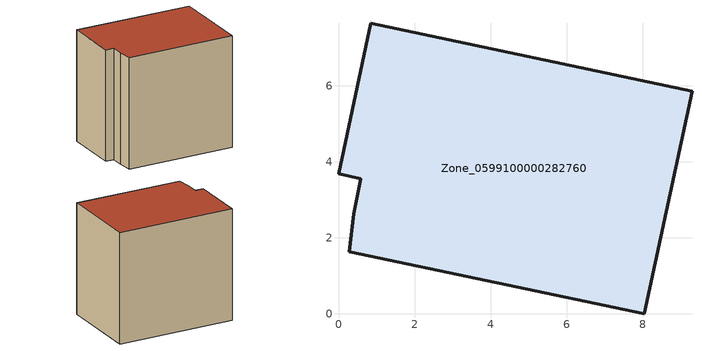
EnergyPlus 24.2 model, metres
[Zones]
Zone_0599100000282760
 floor ground (C_G): 9.3,5.86 8.04,0 0.29,1.64 0.4,2.64 0.59,3.56 0,3.69 0.85,7.65 z0
 wall outside (C_F): 8.04,0 9.3,5.86 0.85,7.65 0,3.69 0.59,3.56 0.4,2.64 0.29,1.64 8.04,0 z0:8.07
 roof outside (C_R): 0.59,3.56 0.4,2.64 0.29,1.64 8.04,0 9.3,5.86 0.85,7.65 0,3.69 z8.07
[BUILDING]
Pand.0599100000282760: North Axis=0; Terrain=City; Loads Convergence Tolerance Value=0.04; Temperature Convergence Tolerance Value=0.4; Solar Distribution=FullExterior; Maximum Number of Warmup Days=25; Minimum Number of Warmup Days=1
[Site:Location]
Rotterdam.The.Hague.AP_ZH_NLD Design_Conditions: Latitude=51.96; Longitude=4.45; Time Zone=1; Elevation=-4.5
[SITE:GROUNDTEMPERATURE:BUILDINGSURFACE]
18, 18, 18, 18, 18, 18, 18, 18, 18, 18, 18, 18
[MATERIAL] Thermal Absorptance=0.9; Solar Absorptance=0.7; Visible Absorptance=0.7
Name | Roughness | Thickness | Conductivity | Density | Specific Heat
G.TI.1975-1991 | MediumSmooth | 0.15 | 0.288461 | 540 | 1210
F.TI.1975-1991 | Rough | 0.3 | 0.230769 | 1920 | 840
R.TI.1975-1991 | MediumRough | 0.2 | 0.153846 | 1500 | 1000
[CONSTRUCTION]
C_G: G.TI.1975-1991
C_F: F.TI.1975-1991
C_R: R.TI.1975-1991
[ZONE]
Zone_0599100000282760: Type=1; Multiplier=1; Ceiling Height=Autocalculate; Volume=Autocalculate; Floor Area=autocalculate; Part of Total Floor Area=Yes
[ZONEINFILTRATION:DESIGNFLOWRATE]
Infil_Zone_0599100000282760: Zone or ZoneList or Space or SpaceList=Zone_0599100000282760; Schedule=AlwaysOn; Design Flow Rate Calculation Method=Flow/Area; Flow Rate per Floor Area=0.003; Constant Term Coefficient=1; Temperature Term Coefficient=0; Velocity Term Coefficient=0; Velocity Squared Term Coefficient=0
[HVACTEMPLATE:ZONE:IDEALLOADSAIRSYSTEM]
Zone_0599100000282760: Maximum Heating Supply Air Temperature=50; Minimum Cooling Supply Air Temperature=13; Maximum Heating Supply Air Humidity Ratio=0.0156; Minimum Cooling Supply Air Humidity Ratio=0.0077; Heating Limit=NoLimit; Cooling Limit=NoLimit; Dehumidification Control Type=ConstantSensibleHeatRatio; Cooling Sensible Heat Ratio=0.7; Dehumidification Setpoint=60; Humidification Control Type=None; Humidification Setpoint=30; Outdoor Air Method=None; Outdoor Air Flow Rate per Person=0.00944; Outdoor Air Flow Rate per Zone Floor Area=0; Outdoor Air Flow Rate per Zone=0; Demand Controlled Ventilation Type=None; Outdoor Air Economizer Type=NoEconomizer; Heat Recovery Type=None; Sensible Heat Recovery Effectiveness=0.7; Latent Heat Recovery Effectiveness=0.65
[ZONECONTROL:THERMOSTAT]
ThermostatControl_Zone_0599100000282760: Zone or ZoneList=Zone_0599100000282760; Control Type Schedule=DualSetpointControlType; Control 1=Thermostat_Zone_0599100000282760; Temperature Difference Between Cutout And Setpoint=0
[THERMOSTATSETPOINT:DUALSETPOINT]
Thermostat_Zone_0599100000282760: Heating Setpoint Temperature Schedule=HeatingSetpoint_Zone_0599100000282760; Cooling Setpoint Temperature Schedule=CoolingSetpoint_Zone_0599100000282760
[SCHEDULE:COMPACT]
HeatingSetpoint_Zone_0599100000282760: Through: 12/31, For: AllDays, Until: 24:00, 21
CoolingSetpoint_Zone_0599100000282760: Through: 12/31, For: AllDays, Until: 24:00, 24
DualSetpointControlType: Through: 12/31, For: AllDays, Until: 24:00, 4
AlwaysOn: Through: 12/31, For: AllDays, Until: 24:00, 1
